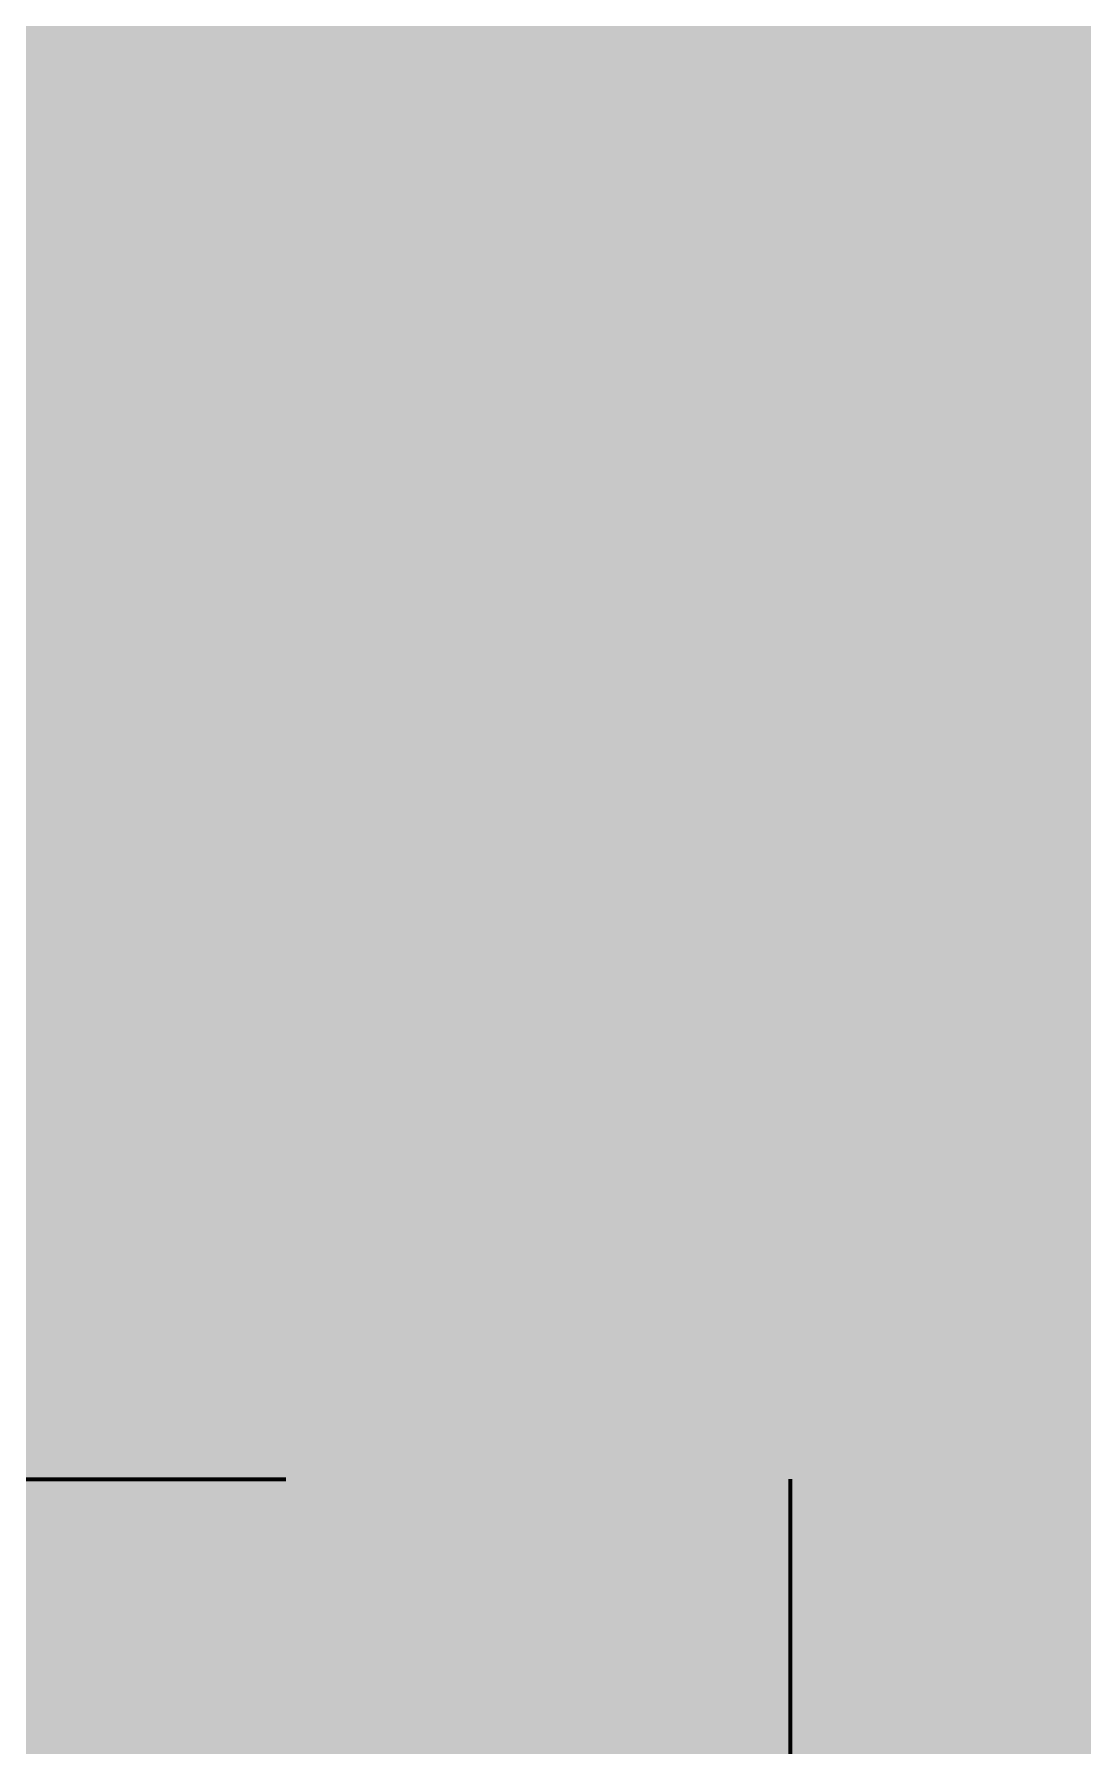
# Model space of a CAD drawing. Header units: millimetres. Extents: x 0 to 210, y 0 to 297.
# Drawn here: x 121.6 to 129.91, y 225.11 to 238.68 of the extents above; entities that cross this region are included whole.
import ezdxf

# ---------------------------------------------------------------- set-up
doc = ezdxf.new("R2010")
doc.units = ezdxf.units.MM
doc.linetypes.add('K5LT32805', pattern=[0])
doc.linetypes.add('K5LT32806', pattern=[0])

# ---------------------------------------------------------------- blocks, each defined once
blk = doc.blocks.new('U580')
at = {"true_color": 0x00ffff}
for points in [[(126.643, 229.134), (126.677, 229.15), (128.509, 229.15), (128.533, 229.134)], [(126.677, 229.15), (126.745, 229.183), (128.431, 229.183), (128.509, 229.15)], [(126.745, 229.183), (126.784, 229.194), (128.405, 229.194), (128.431, 229.183)], [(126.784, 229.194), (126.853, 229.213), (128.318, 229.213), (128.405, 229.194)], [(126.853, 229.213), (126.909, 229.218), (128.295, 229.218), (128.318, 229.213)], [(126.909, 229.218), (126.965, 229.223), (128.215, 229.223), (128.295, 229.218)], [(126.475, 228.986), (126.499, 229.011), (128.685, 229.011), (128.703, 228.986)], [(126.499, 229.011), (126.552, 229.068), (128.625, 229.068), (128.685, 229.011)], [(126.552, 229.068), (126.581, 229.089), (128.603, 229.089), (128.625, 229.068)], [(126.581, 229.089), (126.643, 229.134), (128.533, 229.134), (128.603, 229.089)], [(126.383, 228.819), (126.413, 228.892), (128.765, 228.892), (128.8, 228.819)], [(126.413, 228.892), (126.432, 228.92), (128.751, 228.92), (128.765, 228.892)], [(126.432, 228.92), (126.475, 228.986), (128.703, 228.986), (128.751, 228.92)], [(126.353, 228.71), (126.37, 228.788), (128.809, 228.788), (128.83, 228.71)], [(126.37, 228.788), (126.383, 228.819), (128.8, 228.819), (128.809, 228.788)], [(126.34, 228.598), (126.345, 228.678), (128.833, 228.678), (128.84, 228.598)], [(126.34, 225.848), (126.34, 228.598), (128.84, 228.598), (128.84, 225.848)], [(126.345, 228.678), (126.353, 228.71), (128.83, 228.71), (128.833, 228.678)], [(126.348, 225.769), (126.34, 225.848), (128.84, 225.848), (128.835, 225.769)], [(126.35, 225.736), (126.348, 225.769), (128.835, 225.769), (128.828, 225.736)], [(126.372, 225.659), (126.35, 225.736), (128.828, 225.736), (128.811, 225.659)], [(126.381, 225.628), (126.372, 225.659), (128.811, 225.659), (128.798, 225.628)], [(126.416, 225.555), (126.381, 225.628), (128.798, 225.628), (128.767, 225.555)], [(126.43, 225.526), (126.416, 225.555), (128.767, 225.555), (128.749, 225.526)], [(126.478, 225.461), (126.43, 225.526), (128.749, 225.526), (128.706, 225.461)], [(126.496, 225.435), (126.478, 225.461), (128.706, 225.461), (128.682, 225.435)], [(126.556, 225.379), (126.496, 225.435), (128.682, 225.435), (128.628, 225.379)], [(126.578, 225.358), (126.556, 225.379), (128.628, 225.379), (128.599, 225.358)], [(126.647, 225.313), (126.578, 225.358), (128.599, 225.358), (128.537, 225.313)], [(126.672, 225.296), (126.647, 225.313), (128.537, 225.313), (128.504, 225.296)], [(126.75, 225.263), (126.672, 225.296), (128.504, 225.296), (128.436, 225.263)], [(126.776, 225.253), (126.75, 225.263), (128.436, 225.263), (128.397, 225.253)], [(126.863, 225.233), (126.776, 225.253), (128.397, 225.253), (128.327, 225.233)], [(126.886, 225.228), (126.863, 225.233), (128.327, 225.233), (128.272, 225.228)], [(126.965, 225.223), (126.886, 225.228), (128.272, 225.228), (128.215, 225.223)]]:
    blk.add_hatch(color=4, dxfattribs=at).paths.add_polyline_path(points)
blk = doc.blocks.new('U581')
at = {"true_color": 0x00ffff}
for points in [[(122.643, 229.134), (122.677, 229.15), (124.509, 229.15), (124.533, 229.134)], [(122.677, 229.15), (122.745, 229.183), (124.431, 229.183), (124.509, 229.15)], [(122.745, 229.183), (122.784, 229.194), (124.405, 229.194), (124.431, 229.183)], [(122.784, 229.194), (122.853, 229.213), (124.318, 229.213), (124.405, 229.194)], [(122.853, 229.213), (122.909, 229.218), (124.295, 229.218), (124.318, 229.213)], [(122.909, 229.218), (122.965, 229.223), (124.215, 229.223), (124.295, 229.218)], [(122.475, 228.986), (122.499, 229.011), (124.685, 229.011), (124.703, 228.986)], [(122.499, 229.011), (122.552, 229.068), (124.625, 229.068), (124.685, 229.011)], [(122.552, 229.068), (122.581, 229.089), (124.603, 229.089), (124.625, 229.068)], [(122.581, 229.089), (122.643, 229.134), (124.533, 229.134), (124.603, 229.089)], [(122.383, 228.819), (122.413, 228.892), (124.765, 228.892), (124.8, 228.819)], [(122.413, 228.892), (122.432, 228.92), (124.751, 228.92), (124.765, 228.892)], [(122.432, 228.92), (122.475, 228.986), (124.703, 228.986), (124.751, 228.92)], [(122.353, 228.71), (122.37, 228.788), (124.809, 228.788), (124.83, 228.71)], [(122.37, 228.788), (122.383, 228.819), (124.8, 228.819), (124.809, 228.788)], [(122.34, 228.598), (122.345, 228.678), (124.833, 228.678), (124.84, 228.598)], [(122.34, 225.848), (122.34, 228.598), (124.84, 228.598), (124.84, 225.848)], [(122.345, 228.678), (122.353, 228.71), (124.83, 228.71), (124.833, 228.678)], [(122.348, 225.769), (122.34, 225.848), (124.84, 225.848), (124.835, 225.769)], [(122.35, 225.736), (122.348, 225.769), (124.835, 225.769), (124.828, 225.736)], [(122.372, 225.659), (122.35, 225.736), (124.828, 225.736), (124.811, 225.659)], [(122.381, 225.628), (122.372, 225.659), (124.811, 225.659), (124.798, 225.628)], [(122.416, 225.555), (122.381, 225.628), (124.798, 225.628), (124.767, 225.555)], [(122.43, 225.526), (122.416, 225.555), (124.767, 225.555), (124.749, 225.526)], [(122.478, 225.461), (122.43, 225.526), (124.749, 225.526), (124.706, 225.461)], [(122.496, 225.435), (122.478, 225.461), (124.706, 225.461), (124.682, 225.435)], [(122.556, 225.379), (122.496, 225.435), (124.682, 225.435), (124.628, 225.379)], [(122.578, 225.358), (122.556, 225.379), (124.628, 225.379), (124.599, 225.358)], [(122.647, 225.313), (122.578, 225.358), (124.599, 225.358), (124.537, 225.313)], [(122.672, 225.296), (122.647, 225.313), (124.537, 225.313), (124.504, 225.296)], [(122.75, 225.263), (122.672, 225.296), (124.504, 225.296), (124.436, 225.263)], [(122.776, 225.253), (122.75, 225.263), (124.436, 225.263), (124.397, 225.253)], [(122.863, 225.233), (122.776, 225.253), (124.397, 225.253), (124.327, 225.233)], [(122.886, 225.228), (122.863, 225.233), (124.327, 225.233), (124.272, 225.228)], [(122.965, 225.223), (122.886, 225.228), (124.272, 225.228), (124.215, 225.223)]]:
    blk.add_hatch(color=4, dxfattribs=at).paths.add_polyline_path(points)
blk = doc.blocks.new('U582')
at = {"true_color": 0x00ffff}
for points in [[(126.581, 238.339), (126.643, 238.384), (128.533, 238.384), (128.603, 238.339)], [(126.643, 238.384), (126.677, 238.4), (128.509, 238.4), (128.533, 238.384)], [(126.677, 238.4), (126.745, 238.433), (128.431, 238.433), (128.509, 238.4)], [(126.745, 238.433), (126.784, 238.444), (128.405, 238.444), (128.431, 238.433)], [(126.784, 238.444), (126.853, 238.463), (128.318, 238.463), (128.405, 238.444)], [(126.853, 238.463), (126.909, 238.468), (128.295, 238.468), (128.318, 238.463)], [(126.909, 238.468), (126.965, 238.473), (128.215, 238.473), (128.295, 238.468)], [(126.432, 238.17), (126.475, 238.236), (128.703, 238.236), (128.751, 238.17)], [(126.475, 238.236), (126.499, 238.261), (128.685, 238.261), (128.703, 238.236)], [(126.499, 238.261), (126.552, 238.318), (128.625, 238.318), (128.685, 238.261)], [(126.552, 238.318), (126.581, 238.339), (128.603, 238.339), (128.625, 238.318)], [(126.383, 238.069), (126.413, 238.142), (128.765, 238.142), (128.8, 238.069)], [(126.413, 238.142), (126.432, 238.17), (128.751, 238.17), (128.765, 238.142)], [(126.345, 237.928), (126.353, 237.96), (128.83, 237.96), (128.833, 237.928)], [(126.353, 237.96), (126.37, 238.038), (128.809, 238.038), (128.83, 237.96)], [(126.37, 238.038), (126.383, 238.069), (128.8, 238.069), (128.809, 238.038)], [(126.34, 237.848), (126.345, 237.928), (128.833, 237.928), (128.84, 237.848)], [(126.34, 235.098), (126.34, 237.848), (128.84, 237.848), (128.84, 235.098)], [(126.348, 235.019), (126.34, 235.098), (128.84, 235.098), (128.835, 235.019)], [(126.35, 234.986), (126.348, 235.019), (128.835, 235.019), (128.828, 234.986)], [(126.372, 234.909), (126.35, 234.986), (128.828, 234.986), (128.811, 234.909)], [(126.381, 234.878), (126.372, 234.909), (128.811, 234.909), (128.798, 234.878)], [(126.416, 234.805), (126.381, 234.878), (128.798, 234.878), (128.767, 234.805)], [(126.43, 234.776), (126.416, 234.805), (128.767, 234.805), (128.749, 234.776)], [(126.478, 234.711), (126.43, 234.776), (128.749, 234.776), (128.706, 234.711)], [(126.496, 234.685), (126.478, 234.711), (128.706, 234.711), (128.682, 234.685)], [(126.556, 234.629), (126.496, 234.685), (128.682, 234.685), (128.628, 234.629)], [(126.578, 234.608), (126.556, 234.629), (128.628, 234.629), (128.599, 234.608)], [(126.647, 234.563), (126.578, 234.608), (128.599, 234.608), (128.537, 234.563)], [(126.672, 234.546), (126.647, 234.563), (128.537, 234.563), (128.504, 234.546)], [(126.75, 234.513), (126.672, 234.546), (128.504, 234.546), (128.436, 234.513)], [(126.776, 234.503), (126.75, 234.513), (128.436, 234.513), (128.397, 234.503)], [(126.863, 234.483), (126.776, 234.503), (128.397, 234.503), (128.327, 234.483)], [(126.886, 234.478), (126.863, 234.483), (128.327, 234.483), (128.272, 234.478)], [(126.965, 234.473), (126.886, 234.478), (128.272, 234.478), (128.215, 234.473)]]:
    blk.add_hatch(color=4, dxfattribs=at).paths.add_polyline_path(points)
blk = doc.blocks.new('U584')
at = {"true_color": 0x00ffff}
for points in [[(122.581, 238.339), (122.643, 238.384), (124.533, 238.384), (124.603, 238.339)], [(122.643, 238.384), (122.677, 238.4), (124.509, 238.4), (124.533, 238.384)], [(122.677, 238.4), (122.745, 238.433), (124.431, 238.433), (124.509, 238.4)], [(122.745, 238.433), (122.784, 238.444), (124.405, 238.444), (124.431, 238.433)], [(122.784, 238.444), (122.853, 238.463), (124.318, 238.463), (124.405, 238.444)], [(122.853, 238.463), (122.909, 238.468), (124.295, 238.468), (124.318, 238.463)], [(122.909, 238.468), (122.965, 238.473), (124.215, 238.473), (124.295, 238.468)], [(122.432, 238.17), (122.475, 238.236), (124.703, 238.236), (124.751, 238.17)], [(122.475, 238.236), (122.499, 238.261), (124.685, 238.261), (124.703, 238.236)], [(122.499, 238.261), (122.552, 238.318), (124.625, 238.318), (124.685, 238.261)], [(122.552, 238.318), (122.581, 238.339), (124.603, 238.339), (124.625, 238.318)], [(122.383, 238.069), (122.413, 238.142), (124.765, 238.142), (124.8, 238.069)], [(122.413, 238.142), (122.432, 238.17), (124.751, 238.17), (124.765, 238.142)], [(122.345, 237.928), (122.353, 237.96), (124.83, 237.96), (124.833, 237.928)], [(122.353, 237.96), (122.37, 238.038), (124.809, 238.038), (124.83, 237.96)], [(122.37, 238.038), (122.383, 238.069), (124.8, 238.069), (124.809, 238.038)], [(122.34, 237.848), (122.345, 237.928), (124.833, 237.928), (124.84, 237.848)], [(122.34, 235.098), (122.34, 237.848), (124.84, 237.848), (124.84, 235.098)], [(122.348, 235.019), (122.34, 235.098), (124.84, 235.098), (124.835, 235.019)], [(122.35, 234.986), (122.348, 235.019), (124.835, 235.019), (124.828, 234.986)], [(122.372, 234.909), (122.35, 234.986), (124.828, 234.986), (124.811, 234.909)], [(122.381, 234.878), (122.372, 234.909), (124.811, 234.909), (124.798, 234.878)], [(122.416, 234.805), (122.381, 234.878), (124.798, 234.878), (124.767, 234.805)], [(122.43, 234.776), (122.416, 234.805), (124.767, 234.805), (124.749, 234.776)], [(122.478, 234.711), (122.43, 234.776), (124.749, 234.776), (124.706, 234.711)], [(122.496, 234.685), (122.478, 234.711), (124.706, 234.711), (124.682, 234.685)], [(122.556, 234.629), (122.496, 234.685), (124.682, 234.685), (124.628, 234.629)], [(122.578, 234.608), (122.556, 234.629), (124.628, 234.629), (124.599, 234.608)], [(122.647, 234.563), (122.578, 234.608), (124.599, 234.608), (124.537, 234.563)], [(122.672, 234.546), (122.647, 234.563), (124.537, 234.563), (124.504, 234.546)], [(122.75, 234.513), (122.672, 234.546), (124.504, 234.546), (124.436, 234.513)], [(122.776, 234.503), (122.75, 234.513), (124.436, 234.513), (124.397, 234.503)], [(122.863, 234.483), (122.776, 234.503), (124.397, 234.503), (124.327, 234.483)], [(122.886, 234.478), (122.863, 234.483), (124.327, 234.483), (124.272, 234.478)], [(122.965, 234.473), (122.886, 234.478), (124.272, 234.478), (124.215, 234.473)]]:
    blk.add_hatch(color=4, dxfattribs=at).paths.add_polyline_path(points)
blk = doc.blocks.new('U1178')
at = {"true_color": 0x0000ff}
for points in [[(126.688, 229.268), (126.727, 229.285), (128.446, 229.285), (128.498, 229.268)], [(126.727, 229.285), (126.808, 229.305), (128.383, 229.305), (128.446, 229.285)], [(126.808, 229.305), (126.844, 229.315), (128.32, 229.315), (128.383, 229.305)], [(126.844, 229.315), (126.947, 229.323), (128.263, 229.323), (128.32, 229.315)], [(126.947, 229.323), (126.965, 229.325), (128.215, 229.325), (128.263, 229.323)], [(126.426, 229.085), (126.482, 229.138), (128.702, 229.138), (128.751, 229.085)], [(126.482, 229.138), (126.515, 229.168), (128.662, 229.168), (128.702, 229.138)], [(126.515, 229.168), (126.579, 229.211), (128.606, 229.211), (128.662, 229.168)], [(126.579, 229.211), (126.616, 229.235), (128.56, 229.235), (128.606, 229.211)], [(126.616, 229.235), (126.688, 229.268), (128.498, 229.268), (128.56, 229.235)], [(126.352, 228.989), (126.398, 229.049), (128.785, 229.049), (128.825, 228.989)], [(126.398, 229.049), (126.426, 229.085), (128.751, 229.085), (128.785, 229.049)], [(126.282, 228.837), (126.296, 228.881), (128.882, 228.881), (128.902, 228.837)], [(126.296, 228.881), (126.331, 228.948), (128.852, 228.948), (128.882, 228.881)], [(126.331, 228.948), (126.352, 228.989), (128.825, 228.989), (128.852, 228.948)], [(126.251, 228.719), (126.258, 228.766), (128.92, 228.766), (128.932, 228.719)], [(126.258, 228.766), (126.282, 228.837), (128.902, 228.837), (128.92, 228.766)], [(126.239, 228.598), (126.24, 228.646), (128.938, 228.646), (128.942, 228.598)], [(126.239, 225.848), (126.239, 228.598), (128.942, 228.598), (128.942, 225.848)], [(126.24, 228.646), (126.251, 228.719), (128.932, 228.719), (128.938, 228.646)], [(126.243, 225.801), (126.239, 225.848), (128.942, 225.848), (128.94, 225.801)], [(126.249, 225.727), (126.243, 225.801), (128.94, 225.801), (128.929, 225.727)], [(126.261, 225.681), (126.249, 225.727), (128.929, 225.727), (128.922, 225.681)], [(126.279, 225.61), (126.261, 225.681), (128.922, 225.681), (128.899, 225.61)], [(126.299, 225.565), (126.279, 225.61), (128.899, 225.61), (128.885, 225.565)], [(126.328, 225.499), (126.299, 225.565), (128.885, 225.565), (128.85, 225.499)], [(126.355, 225.458), (126.328, 225.499), (128.85, 225.499), (128.828, 225.458)], [(126.395, 225.398), (126.355, 225.458), (128.828, 225.458), (128.782, 225.398)], [(126.429, 225.361), (126.395, 225.398), (128.782, 225.398), (128.755, 225.361)], [(126.478, 225.309), (126.429, 225.361), (128.755, 225.361), (128.699, 225.309)], [(126.519, 225.278), (126.478, 225.309), (128.699, 225.309), (128.666, 225.278)], [(126.575, 225.235), (126.519, 225.278), (128.666, 225.278), (128.601, 225.235)], [(126.621, 225.211), (126.575, 225.235), (128.601, 225.235), (128.565, 225.211)], [(126.682, 225.179), (126.621, 225.211), (128.565, 225.211), (128.492, 225.179)], [(126.734, 225.162), (126.682, 225.179), (128.492, 225.179), (128.454, 225.162)], [(126.798, 225.141), (126.734, 225.162), (128.454, 225.162), (128.373, 225.141)], [(126.861, 225.132), (126.798, 225.141), (128.373, 225.141), (128.336, 225.132)], [(126.918, 225.123), (126.861, 225.132), (128.336, 225.132), (128.234, 225.123)], [(126.965, 225.122), (126.918, 225.123), (128.234, 225.123), (128.215, 225.122)]]:
    blk.add_hatch(color=5, dxfattribs=at).paths.add_polyline_path(points)
blk = doc.blocks.new('U1179')
at = {"true_color": 0x0000ff}
for points in [[(122.688, 229.268), (122.727, 229.285), (124.446, 229.285), (124.498, 229.268)], [(122.727, 229.285), (122.808, 229.305), (124.383, 229.305), (124.446, 229.285)], [(122.808, 229.305), (122.844, 229.315), (124.32, 229.315), (124.383, 229.305)], [(122.844, 229.315), (122.947, 229.323), (124.263, 229.323), (124.32, 229.315)], [(122.947, 229.323), (122.965, 229.325), (124.215, 229.325), (124.263, 229.323)], [(122.426, 229.085), (122.482, 229.138), (124.702, 229.138), (124.751, 229.085)], [(122.482, 229.138), (122.515, 229.168), (124.662, 229.168), (124.702, 229.138)], [(122.515, 229.168), (122.579, 229.211), (124.606, 229.211), (124.662, 229.168)], [(122.579, 229.211), (122.616, 229.235), (124.56, 229.235), (124.606, 229.211)], [(122.616, 229.235), (122.688, 229.268), (124.498, 229.268), (124.56, 229.235)], [(122.352, 228.989), (122.398, 229.049), (124.785, 229.049), (124.825, 228.989)], [(122.398, 229.049), (122.426, 229.085), (124.751, 229.085), (124.785, 229.049)], [(122.282, 228.837), (122.296, 228.881), (124.882, 228.881), (124.902, 228.837)], [(122.296, 228.881), (122.331, 228.948), (124.852, 228.948), (124.882, 228.881)], [(122.331, 228.948), (122.352, 228.989), (124.825, 228.989), (124.852, 228.948)], [(122.251, 228.719), (122.258, 228.766), (124.92, 228.766), (124.932, 228.719)], [(122.258, 228.766), (122.282, 228.837), (124.902, 228.837), (124.92, 228.766)], [(122.239, 228.598), (122.24, 228.646), (124.938, 228.646), (124.942, 228.598)], [(122.239, 225.848), (122.239, 228.598), (124.942, 228.598), (124.942, 225.848)], [(122.24, 228.646), (122.251, 228.719), (124.932, 228.719), (124.938, 228.646)], [(122.243, 225.801), (122.239, 225.848), (124.942, 225.848), (124.94, 225.801)], [(122.249, 225.727), (122.243, 225.801), (124.94, 225.801), (124.929, 225.727)], [(122.261, 225.681), (122.249, 225.727), (124.929, 225.727), (124.922, 225.681)], [(122.279, 225.61), (122.261, 225.681), (124.922, 225.681), (124.899, 225.61)], [(122.299, 225.565), (122.279, 225.61), (124.899, 225.61), (124.885, 225.565)], [(122.328, 225.499), (122.299, 225.565), (124.885, 225.565), (124.85, 225.499)], [(122.355, 225.458), (122.328, 225.499), (124.85, 225.499), (124.828, 225.458)], [(122.395, 225.398), (122.355, 225.458), (124.828, 225.458), (124.782, 225.398)], [(122.429, 225.361), (122.395, 225.398), (124.782, 225.398), (124.755, 225.361)], [(122.478, 225.309), (122.429, 225.361), (124.755, 225.361), (124.699, 225.309)], [(122.519, 225.278), (122.478, 225.309), (124.699, 225.309), (124.666, 225.278)], [(122.575, 225.235), (122.519, 225.278), (124.666, 225.278), (124.601, 225.235)], [(122.621, 225.211), (122.575, 225.235), (124.601, 225.235), (124.565, 225.211)], [(122.682, 225.179), (122.621, 225.211), (124.565, 225.211), (124.492, 225.179)], [(122.734, 225.162), (122.682, 225.179), (124.492, 225.179), (124.454, 225.162)], [(122.798, 225.141), (122.734, 225.162), (124.454, 225.162), (124.373, 225.141)], [(122.861, 225.132), (122.798, 225.141), (124.373, 225.141), (124.336, 225.132)], [(122.918, 225.123), (122.861, 225.132), (124.336, 225.132), (124.234, 225.123)], [(122.965, 225.122), (122.918, 225.123), (124.234, 225.123), (124.215, 225.122)]]:
    blk.add_hatch(color=5, dxfattribs=at).paths.add_polyline_path(points)
blk = doc.blocks.new('U1180')
at = {"true_color": 0x0000ff}
for points in [[(126.616, 238.485), (126.688, 238.518), (128.498, 238.518), (128.56, 238.485)], [(126.688, 238.518), (126.727, 238.535), (128.446, 238.535), (128.498, 238.518)], [(126.727, 238.535), (126.808, 238.555), (128.383, 238.555), (128.446, 238.535)], [(126.808, 238.555), (126.844, 238.565), (128.32, 238.565), (128.383, 238.555)], [(126.844, 238.565), (126.947, 238.573), (128.263, 238.573), (128.32, 238.565)], [(126.947, 238.573), (126.965, 238.575), (128.215, 238.575), (128.263, 238.573)], [(126.426, 238.335), (126.482, 238.388), (128.702, 238.388), (128.751, 238.335)], [(126.482, 238.388), (126.515, 238.418), (128.662, 238.418), (128.702, 238.388)], [(126.515, 238.418), (126.579, 238.461), (128.606, 238.461), (128.662, 238.418)], [(126.579, 238.461), (126.616, 238.485), (128.56, 238.485), (128.606, 238.461)], [(126.331, 238.198), (126.352, 238.239), (128.825, 238.239), (128.852, 238.198)], [(126.352, 238.239), (126.398, 238.299), (128.785, 238.299), (128.825, 238.239)], [(126.398, 238.299), (126.426, 238.335), (128.751, 238.335), (128.785, 238.299)], [(126.282, 238.087), (126.296, 238.131), (128.882, 238.131), (128.902, 238.087)], [(126.296, 238.131), (126.331, 238.198), (128.852, 238.198), (128.882, 238.131)], [(126.24, 237.896), (126.251, 237.969), (128.932, 237.969), (128.938, 237.896)], [(126.251, 237.969), (126.258, 238.016), (128.92, 238.016), (128.932, 237.969)], [(126.258, 238.016), (126.282, 238.087), (128.902, 238.087), (128.92, 238.016)], [(126.239, 237.848), (126.24, 237.896), (128.938, 237.896), (128.942, 237.848)], [(126.239, 235.098), (126.239, 237.848), (128.942, 237.848), (128.942, 235.098)], [(126.243, 235.051), (126.239, 235.098), (128.942, 235.098), (128.94, 235.051)], [(126.249, 234.977), (126.243, 235.051), (128.94, 235.051), (128.929, 234.977)], [(126.261, 234.931), (126.249, 234.977), (128.929, 234.977), (128.922, 234.931)], [(126.279, 234.86), (126.261, 234.931), (128.922, 234.931), (128.899, 234.86)], [(126.299, 234.815), (126.279, 234.86), (128.899, 234.86), (128.885, 234.815)], [(126.328, 234.749), (126.299, 234.815), (128.885, 234.815), (128.85, 234.749)], [(126.355, 234.708), (126.328, 234.749), (128.85, 234.749), (128.828, 234.708)], [(126.395, 234.648), (126.355, 234.708), (128.828, 234.708), (128.782, 234.648)], [(126.429, 234.611), (126.395, 234.648), (128.782, 234.648), (128.755, 234.611)], [(126.478, 234.559), (126.429, 234.611), (128.755, 234.611), (128.699, 234.559)], [(126.519, 234.528), (126.478, 234.559), (128.699, 234.559), (128.666, 234.528)], [(126.575, 234.485), (126.519, 234.528), (128.666, 234.528), (128.601, 234.485)], [(126.621, 234.461), (126.575, 234.485), (128.601, 234.485), (128.565, 234.461)], [(126.682, 234.429), (126.621, 234.461), (128.565, 234.461), (128.492, 234.429)], [(126.734, 234.412), (126.682, 234.429), (128.492, 234.429), (128.454, 234.412)], [(126.798, 234.391), (126.734, 234.412), (128.454, 234.412), (128.373, 234.391)], [(126.861, 234.382), (126.798, 234.391), (128.373, 234.391), (128.336, 234.382)], [(126.918, 234.373), (126.861, 234.382), (128.336, 234.382), (128.234, 234.373)], [(126.965, 234.372), (126.918, 234.373), (128.234, 234.373), (128.215, 234.372)]]:
    blk.add_hatch(color=5, dxfattribs=at).paths.add_polyline_path(points)
blk = doc.blocks.new('U1182')
at = {"true_color": 0x0000ff}
for points in [[(122.616, 238.485), (122.688, 238.518), (124.498, 238.518), (124.56, 238.485)], [(122.688, 238.518), (122.727, 238.535), (124.446, 238.535), (124.498, 238.518)], [(122.727, 238.535), (122.808, 238.555), (124.383, 238.555), (124.446, 238.535)], [(122.808, 238.555), (122.844, 238.565), (124.32, 238.565), (124.383, 238.555)], [(122.844, 238.565), (122.947, 238.573), (124.263, 238.573), (124.32, 238.565)], [(122.947, 238.573), (122.965, 238.575), (124.215, 238.575), (124.263, 238.573)], [(122.426, 238.335), (122.482, 238.388), (124.702, 238.388), (124.751, 238.335)], [(122.482, 238.388), (122.515, 238.418), (124.662, 238.418), (124.702, 238.388)], [(122.515, 238.418), (122.579, 238.461), (124.606, 238.461), (124.662, 238.418)], [(122.579, 238.461), (122.616, 238.485), (124.56, 238.485), (124.606, 238.461)], [(122.331, 238.198), (122.352, 238.239), (124.825, 238.239), (124.852, 238.198)], [(122.352, 238.239), (122.398, 238.299), (124.785, 238.299), (124.825, 238.239)], [(122.398, 238.299), (122.426, 238.335), (124.751, 238.335), (124.785, 238.299)], [(122.282, 238.087), (122.296, 238.131), (124.882, 238.131), (124.902, 238.087)], [(122.296, 238.131), (122.331, 238.198), (124.852, 238.198), (124.882, 238.131)], [(122.24, 237.896), (122.251, 237.969), (124.932, 237.969), (124.938, 237.896)], [(122.251, 237.969), (122.258, 238.016), (124.92, 238.016), (124.932, 237.969)], [(122.258, 238.016), (122.282, 238.087), (124.902, 238.087), (124.92, 238.016)], [(122.239, 237.848), (122.24, 237.896), (124.938, 237.896), (124.942, 237.848)], [(122.239, 235.098), (122.239, 237.848), (124.942, 237.848), (124.942, 235.098)], [(122.243, 235.051), (122.239, 235.098), (124.942, 235.098), (124.94, 235.051)], [(122.249, 234.977), (122.243, 235.051), (124.94, 235.051), (124.929, 234.977)], [(122.261, 234.931), (122.249, 234.977), (124.929, 234.977), (124.922, 234.931)], [(122.279, 234.86), (122.261, 234.931), (124.922, 234.931), (124.899, 234.86)], [(122.299, 234.815), (122.279, 234.86), (124.899, 234.86), (124.885, 234.815)], [(122.328, 234.749), (122.299, 234.815), (124.885, 234.815), (124.85, 234.749)], [(122.355, 234.708), (122.328, 234.749), (124.85, 234.749), (124.828, 234.708)], [(122.395, 234.648), (122.355, 234.708), (124.828, 234.708), (124.782, 234.648)], [(122.429, 234.611), (122.395, 234.648), (124.782, 234.648), (124.755, 234.611)], [(122.478, 234.559), (122.429, 234.611), (124.755, 234.611), (124.699, 234.559)], [(122.519, 234.528), (122.478, 234.559), (124.699, 234.559), (124.666, 234.528)], [(122.575, 234.485), (122.519, 234.528), (124.666, 234.528), (124.601, 234.485)], [(122.621, 234.461), (122.575, 234.485), (124.601, 234.485), (124.565, 234.461)], [(122.682, 234.429), (122.621, 234.461), (124.565, 234.461), (124.492, 234.429)], [(122.734, 234.412), (122.682, 234.429), (124.492, 234.429), (124.454, 234.412)], [(122.798, 234.391), (122.734, 234.412), (124.454, 234.412), (124.373, 234.391)], [(122.861, 234.382), (122.798, 234.391), (124.373, 234.391), (124.336, 234.382)], [(122.918, 234.373), (122.861, 234.382), (124.336, 234.382), (124.234, 234.373)], [(122.965, 234.372), (122.918, 234.373), (124.234, 234.373), (124.215, 234.372)]]:
    blk.add_hatch(color=5, dxfattribs=at).paths.add_polyline_path(points)

msp = doc.modelspace()

# ---------------------------------------------------------------- hatches: boundary and pattern name
msp.add_hatch(color=7).paths.add_polyline_path([(57.616, 209.249), (57.616, 249.199), (170.565, 249.199), (170.565, 209.249)])

# ---------------------------------------------------------------- linework, layer by layer
at = {"color": 4, "linetype": 'K5LT32805', "true_color": 0x00ffff, "const_width": 2.5}
for points in [[(123.59, 227.473), (123.59, 236.473)], [(127.59, 227.473), (127.59, 236.473)]]:
    msp.add_lwpolyline(points, dxfattribs=at)
at = {"color": 4, "linetype": 'K5LT32806', "lineweight": 140, "true_color": 0x00ffff}
for points in [[(120.855, 227.223), (123.59, 227.223)], [(127.59, 223.49), (127.59, 227.223)]]:
    msp.add_lwpolyline(points, dxfattribs=at)

# ---------------------------------------------------------------- block references
for name in ['U1182', 'U1180', 'U584', 'U582', 'U1179', 'U1178', 'U581', 'U580']:
    msp.add_blockref(name, (0, 0))

doc.saveas('drawing.dxf')
